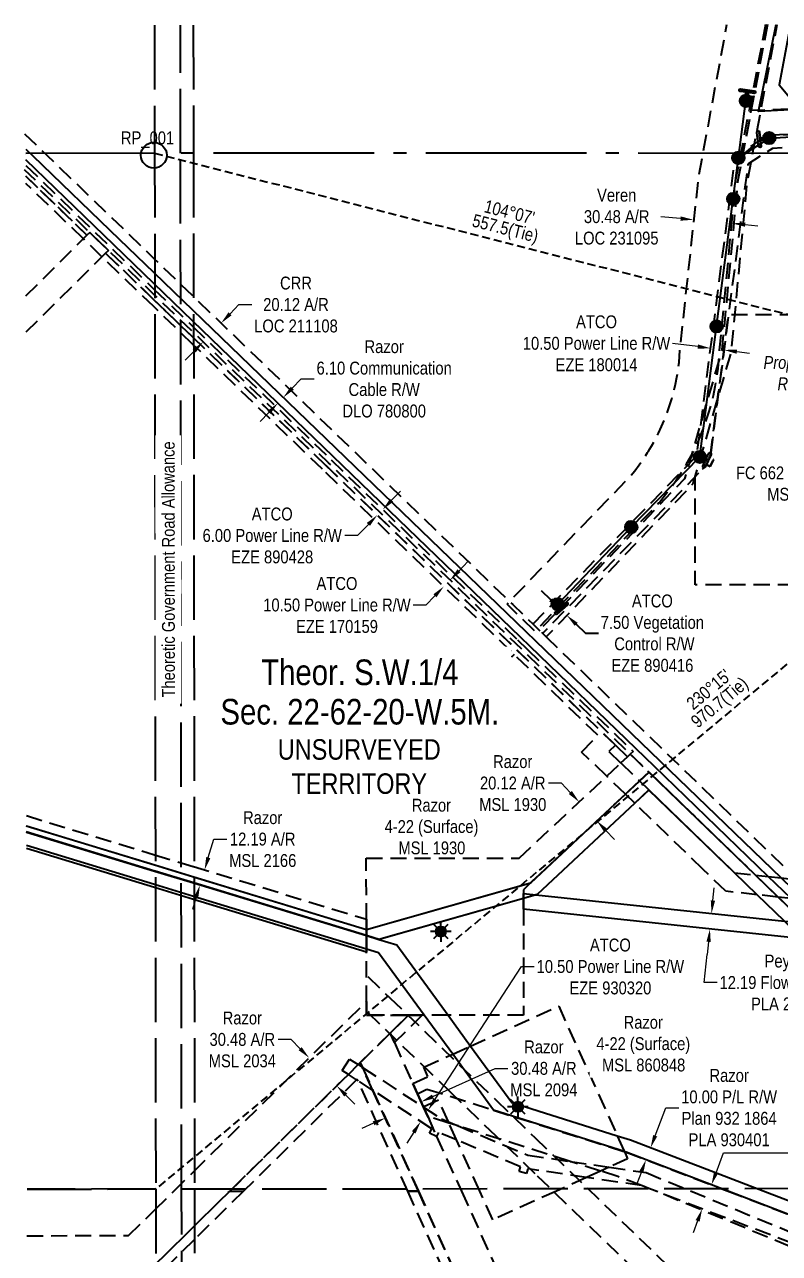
# Model space of a CAD drawing. Extents: x 503563 to 506044, y 6024213 to 6026785.
# Drawn here: x 504673 to 505259, y 6024692 to 6025647 of the extents above; entities that cross this region are included whole.
import ezdxf
from ezdxf.enums import TextEntityAlignment as Align

# ---------------------------------------------------------------- set-up
doc = ezdxf.new("R2010")
doc.units = 0
doc.header["$LTSCALE"] = 5
doc.header["$PDSIZE"] = 5
for name, pattern in [('foc-ACCESSROAD', [3.75, 2.5, -1.25]), ('foc-FLOWLINE', [3.75, 2.5, -1.25]), ('foc-QUARTERLINE', [33, 25, -3, 2, -3]), ('foc-TIELINE', [1.875, 1.25, -0.625]), ('foc-UNSURVEYED', [12.5, 10, -2.5]), ('POWERLINE5', [7.8, 2.4, -0.6, 0.6, -0.6, 0.6, -0.6, 2.4])]:
    doc.linetypes.add(name, pattern=pattern)
doc.layers.get('Defpoints').update_dxf_attribs({"color": 9})
for name, color, linetype in [('35', 3, 'Continuous'), ('AS-POWER', 104, 'foc-POWER'), ('AS-POWER-EXISTING', 72, 'POWERLINE5'), ('AS-POWER-EXISTING-ANC', 72, 'Continuous'), ('C-AR', 13, 'foc-ACCESSROAD'), ('C-RW', 13, 'Continuous'), ('C-SYMBOL', 7, 'Continuous'), ('C-WS', 13, 'foc-ACCESSROAD'), ('F-AR', 190, 'foc-ACCESSROAD'), ('F-EZE', 190, 'foc-FLOWLINE'), ('F-RW', 190, 'Continuous'), ('F-WS', 190, 'foc-ACCESSROAD'), ('F-WS-S', 190, 'Continuous'), ('L-BD', 7, 'Continuous'), ('L-ROAD-T', 7, 'Continuous'), ('L-SECQ', 8, 'foc-QUARTERLINE'), ('L-TIE', 7, 'foc-TIELINE'), ('L-UNS-T', 3, 'Continuous'), ('L-USEC', 7, 'foc-UNSURVEYED')]:
    doc.layers.add(name, color=color, linetype=linetype)
for name, color, linetype, lineweight in [('C-AR-T', 13, 'Continuous', 9), ('C-WS-T', 13, 'Continuous', 9), ('F-AR-T', 190, 'Continuous', 9), ('F-EZE-T', 190, 'Continuous', 9), ('F-RW-T', 190, 'Continuous', 9), ('F-WS-T', 190, 'Continuous', 9), ('T-TEXT', 48, 'Continuous', 18)]:
    doc.layers.add(name, color=color, linetype=linetype, lineweight=lineweight)
doc.styles.add('175L', font='ARIALN.TTF', dxfattribs={"height": 20})
doc.styles.add('80', font='ARIALN.TTF', dxfattribs={"height": 10})
doc.styles.add('80CG', font='ARIALN.TTF', dxfattribs={"height": 10})
doc.styles.add('80L', font='ARIALN.TTF', dxfattribs={"height": 10})
doc.styles.add('foc-LtypeFont', font='ARIALN.TTF', dxfattribs={"height": 7.35})
doc.linetypes.add('foc-POWER', pattern='A,6,-1,["P",foc-LtypeFont,S=0.2,R=0,X=-0.625,Y=-0.75],-1.24,4', length=12.24)
doc.dimstyles.new('Compass 5 000', dxfattribs={"dimscale": 5, "dimtxt": 9, "dimasz": 2, "dimexe": 0.2, "dimexo": 0.0625, "dimgap": 0.5, "dimtad": 0, "dimtih": 1, "dimtoh": 1, "dimzin": 0, "dimdsep": 46, "dimtxsty": '80CG', "dimcen": 0.1, "dimse1": 1, "dimse2": 1, "dimclrd": 256, "dimclrt": 256, "dimaunit": 1, "dimadec": 4, "dimazin": 0, "dimtfac": 0.06, "dimtofl": 0, "dimtmove": 0, "dimatfit": 1, "dimfxl": 0.2, "dimtolj": 1, "dimtzin": 0, "dimlwd": -1, "dimarcsym": 0})

# ---------------------------------------------------------------- blocks, each defined once
blk = doc.blocks.new('*D23')
at = {"layer": 'C-AR-T', "transparency": 16777216}
for p, q in [((505182.57, 6025495.92), (505167.24, 6025497.36)), ((505232.69, 6025491.22), (505242.64, 6025490.29))]:
    blk.add_line(p, q, dxfattribs=at)
for points in [[(505182.73, 6025497.58), (505182.42, 6025494.27), (505192.53, 6025494.99)], [(505232.84, 6025492.88), (505232.53, 6025489.56), (505222.73, 6025492.16)]]:
    blk.add_solid(points, dxfattribs=at)
at = {"layer": 'Defpoints', "color": 0, "transparency": 16777216}
for p in [(505222.73, 6025492.16), (505189.36, 6025461.2), (505219.56, 6025458.37)]:
    blk.add_point(p, dxfattribs=at)
at = {"layer": 'C-AR-T', "transparency": 16777216, "insert": (505132.9, 6025497.36), "char_height": 10, "attachment_point": 5, "style": '80CG'}
blk.add_mtext('\\A1;Veren\\P30.48 A/R\\PLOC 231095', dxfattribs=at)
blk = doc.blocks.new('*D25')
at = {"layer": 'Defpoints', "color": 0, "transparency": 16777216}
for p in [(504811.55, 6025400.2), (504859.82, 6025381.63), (504845.86, 6025367.14)]:
    blk.add_point(p, dxfattribs=at)
at = {"layer": 'F-AR-T', "transparency": 16777216}
for p, q in [((504832.45, 6025421.89), (504839.39, 6025429.09)), ((504839.39, 6025429.09), (504849.39, 6025429.09)), ((504804.61, 6025393), (504797.67, 6025385.8))]:
    blk.add_line(p, q, dxfattribs=at)
for points in [[(504831.25, 6025423.05), (504833.65, 6025420.73), (504825.51, 6025414.69)], [(504803.41, 6025394.16), (504805.81, 6025391.84), (504811.55, 6025400.2)]]:
    blk.add_solid(points, dxfattribs=at)
at = {"layer": 'F-AR-T', "transparency": 16777216, "insert": (504883.7, 6025429.09), "char_height": 10, "attachment_point": 5, "style": '80CG'}
blk.add_mtext('\\A1;CRR\\P20.12 A/R\\PLOC 211108', dxfattribs=at)
blk = doc.blocks.new('*D26')
at = {"layer": 'Defpoints', "color": 0, "transparency": 16777216}
for p in [(505086.19, 6025026.29), (505117.47, 6025027.99), (505099.96, 6025011.59)]:
    blk.add_point(p, dxfattribs=at)
at = {"layer": 'F-AR-T', "transparency": 16777216}
for p, q in [((505090.02, 6025057.31), (505080.02, 6025057.31)), ((505096.87, 6025049.99), (505090.02, 6025057.31)), ((505124.3, 6025020.69), (505131.14, 6025013.39))]:
    blk.add_line(p, q, dxfattribs=at)
for points in [[(505098.09, 6025051.13), (505095.66, 6025048.85), (505103.71, 6025042.69)], [(505125.52, 6025021.83), (505123.09, 6025019.55), (505117.47, 6025027.99)]]:
    blk.add_solid(points, dxfattribs=at)
at = {"layer": 'F-AR-T', "transparency": 16777216, "insert": (505052.12, 6025057.31), "char_height": 10, "attachment_point": 5, "style": '80CG'}
blk.add_mtext('\\A1;Razor\\P20.12 A/R\\PMSL 1930', dxfattribs=at)
blk = doc.blocks.new('*D27')
at = {"layer": 'Defpoints', "color": 0, "transparency": 16777216}
for p in [(504809.09, 6024978.22), (504857.87, 6024976.11), (504854.31, 6024964.44)]:
    blk.add_point(p, dxfattribs=at)
at = {"layer": 'F-AR-T', "transparency": 16777216}
for p, q in [((504815.56, 6024999.45), (504819.92, 6025013.77)), ((504819.92, 6025013.77), (504829.92, 6025013.77)), ((504806.17, 6024968.65), (504803.26, 6024959.09))]:
    blk.add_line(p, q, dxfattribs=at)
for points in [[(504813.97, 6024999.94), (504817.16, 6024998.97), (504812.65, 6024989.89)], [(504804.58, 6024969.14), (504807.77, 6024968.17), (504809.09, 6024978.22)]]:
    blk.add_solid(points, dxfattribs=at)
at = {"layer": 'F-AR-T', "transparency": 16777216, "insert": (504857.84, 6025013.77), "char_height": 10, "attachment_point": 5, "style": '80CG'}
blk.add_mtext('\\A1;Razor\\P12.19 A/R\\PMSL 2166', dxfattribs=at)
blk = doc.blocks.new('*D28')
at = {"layer": 'Defpoints', "color": 0, "transparency": 16777216}
for p in [(504919.05, 6025300.76), (504914.88, 6025296.44), (504946.9, 6025265.52)]:
    blk.add_point(p, dxfattribs=at)
at = {"layer": 'F-EZE-T', "transparency": 16777216}
for p, q in [((504958.01, 6025277.03), (504964.96, 6025284.22)), ((504939.95, 6025258.33), (504931.59, 6025249.67)), ((504931.59, 6025249.67), (504921.59, 6025249.67))]:
    blk.add_line(p, q, dxfattribs=at)
for points in [[(504956.81, 6025278.19), (504959.21, 6025275.87), (504951.07, 6025269.84)], [(504938.75, 6025259.48), (504941.15, 6025257.17), (504946.9, 6025265.52)]]:
    blk.add_solid(points, dxfattribs=at)
at = {"layer": 'F-EZE-T', "transparency": 16777216, "insert": (504865.23, 6025249.67), "char_height": 10, "attachment_point": 5, "style": '80CG'}
blk.add_mtext('\\A1;ATCO\\P6.00 Power Line R/W\\PEZE 890428', dxfattribs=at)
blk = doc.blocks.new('*D29')
at = {"layer": 'Defpoints', "color": 0, "transparency": 16777216}
for p in [(504975.95, 6024810.06), (504986.38, 6024803.28), (504970.19, 6024801.19)]:
    blk.add_point(p, dxfattribs=at)
at = {"layer": 'F-EZE-T', "transparency": 16777216}
for p, q in [((504991.83, 6024811.66), (505058.85, 6024914.8)), ((505058.85, 6024914.8), (505068.85, 6024914.8)), ((504975.17, 6024786.03), (504969.72, 6024777.64))]:
    blk.add_line(p, q, dxfattribs=at)
for points in [[(504990.43, 6024812.57), (504993.23, 6024810.76), (504986.38, 6024803.28)], [(504973.77, 6024786.93), (504976.56, 6024785.12), (504980.62, 6024794.41)]]:
    blk.add_solid(points, dxfattribs=at)
at = {"layer": 'F-EZE-T', "transparency": 16777216, "insert": (505127.99, 6024914.8), "char_height": 10, "attachment_point": 5, "style": '80CG'}
blk.add_mtext('\\A1;ATCO\\P10.50 Power Line R/W\\PEZE 930320', dxfattribs=at)
blk = doc.blocks.new('*D30')
at = {"layer": 'Defpoints', "color": 0, "transparency": 16777216}
for p in [(505003.43, 6025215.08), (505090.65, 6025130.85), (505085.79, 6025125.81)]:
    blk.add_point(p, dxfattribs=at)
at = {"layer": 'F-EZE-T', "transparency": 16777216}
for p, q in [((505010.38, 6025222.28), (505017.33, 6025229.47)), ((504984.68, 6025195.66), (504974.68, 6025195.66)), ((504991.63, 6025202.86), (504984.68, 6025195.66))]:
    blk.add_line(p, q, dxfattribs=at)
for points in [[(505009.18, 6025223.43), (505011.58, 6025221.12), (505003.43, 6025215.08)], [(504990.43, 6025204.01), (504992.83, 6025201.7), (504998.57, 6025210.05)]]:
    blk.add_solid(points, dxfattribs=at)
at = {"layer": 'F-EZE-T', "transparency": 16777216, "insert": (504915.54, 6025195.66), "char_height": 10, "attachment_point": 5, "style": '80CG'}
blk.add_mtext('\\A1;ATCO\\P10.50 Power Line R/W\\PEZE 170159', dxfattribs=at)
blk = doc.blocks.new('*D31')
at = {"layer": 'Defpoints', "color": 0, "transparency": 16777216}
for p in [(505216.26, 6025393.82), (505200.86, 6025356.05), (505211.23, 6025354.71)]:
    blk.add_point(p, dxfattribs=at)
at = {"layer": 'F-EZE-T', "transparency": 16777216}
for p, q in [((505195.98, 6025396.44), (505176.36, 6025398.96)), ((505226.18, 6025392.55), (505236.1, 6025391.27))]:
    blk.add_line(p, q, dxfattribs=at)
for points in [[(505196.19, 6025398.09), (505195.77, 6025394.78), (505205.9, 6025395.16)], [(505226.39, 6025394.2), (505225.97, 6025390.89), (505216.26, 6025393.82)]]:
    blk.add_solid(points, dxfattribs=at)
at = {"layer": 'F-EZE-T', "transparency": 16777216, "insert": (505117.22, 6025398.96), "char_height": 10, "attachment_point": 5, "style": '80CG'}
blk.add_mtext('\\A1;ATCO\\P10.50 Power Line R/W\\PEZE 180014', dxfattribs=at)
blk = doc.blocks.new('*D32')
at = {"layer": 'Defpoints', "color": 0, "transparency": 16777216}
for p in [(505192.57, 6024957.57), (505206.61, 6024956.09), (505191.3, 6024945.45)]:
    blk.add_point(p, dxfattribs=at)
at = {"layer": 'F-RW-T', "transparency": 16777216}
for p, q in [((505207.66, 6024966.03), (505208.71, 6024975.98)), ((505204.28, 6024934.02), (505203.24, 6024924.08)), ((505200.95, 6024902.41), (505203.24, 6024924.08)), ((505210.95, 6024902.41), (505200.95, 6024902.41))]:
    blk.add_line(p, q, dxfattribs=at)
for points in [[(505206, 6024966.21), (505209.32, 6024965.86), (505206.61, 6024956.09)], [(505202.63, 6024934.2), (505205.94, 6024933.85), (505205.33, 6024943.97)]]:
    blk.add_solid(points, dxfattribs=at)
at = {"layer": 'F-RW-T', "transparency": 16777216, "insert": (505262.44, 6024902.41), "char_height": 10, "attachment_point": 5, "style": '80CG'}
blk.add_mtext('\\A1;Peyto\\P12.19 Flowline R/W\\PPLA 2411', dxfattribs=at)
blk = doc.blocks.new('*D34')
at = {"layer": 'Defpoints', "color": 0, "transparency": 16777216}
for p in [(505155.68, 6024764.72), (505194.33, 6024760.63), (505190.75, 6024751.29)]:
    blk.add_point(p, dxfattribs=at)
at = {"layer": 'F-RW-T', "transparency": 16777216}
for p, q in [((505162.83, 6024783.4), (505171.16, 6024805.16)), ((505171.16, 6024805.16), (505181.16, 6024805.16)), ((505152.1, 6024755.39), (505148.52, 6024746.05))]:
    blk.add_line(p, q, dxfattribs=at)
for points in [[(505161.27, 6024783.99), (505164.38, 6024782.8), (505159.25, 6024774.06)], [(505150.54, 6024755.98), (505153.66, 6024754.79), (505155.68, 6024764.72)]]:
    blk.add_solid(points, dxfattribs=at)
at = {"layer": 'F-RW-T', "transparency": 16777216, "insert": (505220.25, 6024805.16), "char_height": 10, "attachment_point": 5, "style": '80CG'}
blk.add_mtext('\\A1;Razor\\P10.00 P/L R/W\\PPlan 932 1864\\PPLA 930401', dxfattribs=at)
blk = doc.blocks.new('*D36')
at = {"layer": 'Defpoints', "color": 0, "transparency": 16777216}
for p in [(504869.64, 6025352.54), (504889.69, 6025341.67), (504885.45, 6025337.28)]:
    blk.add_point(p, dxfattribs=at)
at = {"layer": 'F-RW-T', "transparency": 16777216}
for p, q in [((504880.82, 6025364.12), (504887.79, 6025371.35)), ((504887.79, 6025371.35), (504897.79, 6025371.35)), ((504862.7, 6025345.34), (504855.75, 6025338.14))]:
    blk.add_line(p, q, dxfattribs=at)
for points in [[(504879.62, 6025365.28), (504882.02, 6025362.97), (504873.88, 6025356.93)], [(504861.5, 6025346.5), (504863.89, 6025344.18), (504869.64, 6025352.54)]]:
    blk.add_solid(points, dxfattribs=at)
at = {"layer": 'F-RW-T', "transparency": 16777216, "insert": (504952.21, 6025371.35), "char_height": 10, "attachment_point": 5, "style": '80CG'}
blk.add_mtext('\\A1;Razor\\P6.10 Communication \\PCable R/W\\PDLO 780800', dxfattribs=at)
blk = doc.blocks.new('*D37')
at = {"layer": 'Defpoints', "color": 0, "transparency": 16777216}
for p in [(504915.34, 6024822.13), (504867.49, 6024817.84), (504888.89, 6024796.1)]:
    blk.add_point(p, dxfattribs=at)
at = {"layer": 'F-WS-T', "transparency": 16777216}
for p, q in [((504879.9, 6024858.14), (504869.9, 6024858.14)), ((504886.93, 6024851), (504879.9, 6024858.14)), ((504922.36, 6024815.01), (504929.37, 6024807.88))]:
    blk.add_line(p, q, dxfattribs=at)
for points in [[(504888.12, 6024852.17), (504885.74, 6024849.83), (504893.95, 6024843.87)], [(504923.55, 6024816.17), (504921.17, 6024813.84), (504915.34, 6024822.13)]]:
    blk.add_solid(points, dxfattribs=at)
at = {"layer": 'F-WS-T', "transparency": 16777216, "insert": (504842, 6024858.14), "char_height": 10, "attachment_point": 5, "style": '80CG'}
blk.add_mtext('\\A1;Razor\\P30.48 A/R\\PMSL 2034', dxfattribs=at)
blk = doc.blocks.new('*D38')
at = {"layer": 'Defpoints', "color": 0, "transparency": 16777216}
for p in [(504953.13, 6024797.14), (505040.8, 6024677.21), (505013, 6024664.65)]:
    blk.add_point(p, dxfattribs=at)
at = {"layer": 'F-WS-T', "transparency": 16777216}
for p, q in [((504990.04, 6024813.82), (505038.39, 6024835.66)), ((505038.39, 6024835.66), (505048.39, 6024835.66)), ((504944.02, 6024793.02), (504934.91, 6024788.9))]:
    blk.add_line(p, q, dxfattribs=at)
for points in [[(504989.36, 6024815.34), (504990.73, 6024812.3), (504980.93, 6024809.7)], [(504943.33, 6024794.54), (504944.71, 6024791.5), (504953.13, 6024797.14)]]:
    blk.add_solid(points, dxfattribs=at)
at = {"layer": 'F-WS-T', "transparency": 16777216, "insert": (505076.29, 6024835.66), "char_height": 10, "attachment_point": 5, "style": '80CG'}
blk.add_mtext('\\A1;Razor\\P30.48 A/R\\PMSL 2094', dxfattribs=at)
blk = doc.blocks.new('*D39')
at = {"layer": 'Defpoints', "color": 0, "transparency": 16777216}
for p in [(505127.77, 6025233.4), (505133.15, 6025228.23), (505094.21, 6025187.61)]:
    blk.add_point(p, dxfattribs=at)
at = {"layer": 'F-WS-S', "transparency": 16777216}
for p, q in [((505081.6, 6025199.7), (505074.38, 6025206.62)), ((505101.43, 6025180.69), (505108.65, 6025173.77)), ((505108.65, 6025173.77), (505118.65, 6025173.77))]:
    blk.add_line(p, q, dxfattribs=at)
for points in [[(505082.76, 6025200.9), (505080.45, 6025198.49), (505088.82, 6025192.77)], [(505102.58, 6025181.89), (505100.27, 6025179.49), (505094.21, 6025187.61)]]:
    blk.add_solid(points, dxfattribs=at)
at = {"layer": 'F-WS-S', "transparency": 16777216, "insert": (505160.61, 6025173.77), "char_height": 10, "attachment_point": 5, "style": '80CG'}
blk.add_mtext('\\A1;ATCO\\P7.50 Vegetation\\P Control R/W\\PEZE 890416', dxfattribs=at)
blk = doc.blocks.new('GAS')
h = blk.add_hatch(color=255)
h.dxf.hatch_style = 1
edge = h.paths.add_edge_path()
edge.add_arc((0, 0), 0.9, 0, 360)
for p, q in [((-0.81, 0), (-1.62, 0)), ((-0.57, 0.57), (-1.14, 1.14)), ((0, 0.81), (0, 1.62)), ((0.57, 0.57), (1.14, 1.14)), ((1.62, 0), (0.81, 0)), ((-0.57, -0.57), (-1.14, -1.14)), ((0, -0.81), (0, -1.62)), ((1.14, -1.14), (0.57, -0.57))]:
    blk.add_line(p, q)
blk.add_circle((0, 0), 0.8)
blk = doc.blocks.new('POWERPOLE')
h = blk.add_hatch(color=255)
edge = h.paths.add_edge_path()
edge.add_arc((0, 0), 0.96, 0, 360)
at = {"linetype": 'Continuous'}
for p, q in [((0.68, -0.68), (-0.68, 0.68)), ((-0.68, -0.68), (0.68, 0.68))]:
    blk.add_line(p, q, dxfattribs=at)
blk.add_circle((0, 0), 0.96, dxfattribs=at)
blk = doc.blocks.new('*U46')
h = blk.add_hatch(color=255)
h.dxf.hatch_style = 1
edge = h.paths.add_edge_path()
edge.add_arc((-1.12, 0.52), 0.2, 64.9814, 244.9814, ccw=False)
edge.add_line((-1.03, 0.7), (-0.1, 0.27))
edge.add_line((-0.1, 0.27), (-0.27, -0.1))
edge.add_line((-0.27, -0.1), (-1.2, 0.34))
h = blk.add_hatch(color=255)
h.dxf.hatch_style = 1
edge = h.paths.add_edge_path()
edge.add_arc((-0.47, -1), 0.2, 154.9814, 334.9814, ccw=False)
edge.add_line((-0.65, -0.91), (-0.1, 0.27))
edge.add_line((-0.1, 0.27), (0.28, 1.08))
edge.add_arc((0.47, 1), 0.2, -25.0186, 154.9814, ccw=False)
edge.add_line((0.65, 0.91), (-0.28, -1.08))
at = {"color": 255, "flags": 128}
blk.add_lwpolyline([(-1.2, 0.34, -1), (-1.03, 0.7), (-0.1, 0.27), (-0.27, -0.1)], format="xyb", close=True, dxfattribs=at)
at = {"color": 72, "const_width": 0.1, "flags": 128}
for points in [[(-1.12, 0.52), (0, 0)], [(-0.47, -1), (0.47, 1)]]:
    blk.add_lwpolyline(points, dxfattribs=at)
at = {"color": 255}
blk.add_lwpolyline([(-0.28, -1.08, -1), (-0.65, -0.91), (-0.1, 0.27), (0.28, 1.08, -1), (0.65, 0.91)], format="xyb", close=True, dxfattribs=at)
blk = doc.blocks.new('*U47')
h = blk.add_hatch(color=255)
h.dxf.hatch_style = 1
edge = h.paths.add_edge_path()
edge.add_arc((-0.13, 1.09), 0.2, 6.7285, 186.7285, ccw=False)
edge.add_line((0.07, 1.12), (0.22, -0.18))
edge.add_line((0.22, -0.18), (0.33, -1.07))
edge.add_arc((0.13, -1.09), 0.2, -173.2715, 6.7285, ccw=False)
edge.add_line((-0.07, -1.12), (-0.33, 1.07))
h = blk.add_hatch(color=255)
h.dxf.hatch_style = 1
edge = h.paths.add_edge_path()
edge.add_arc((1.57, 0.19), 0.2, -83.2715, 96.7285, ccw=False)
edge.add_line((1.59, -0.01), (0.22, -0.18))
edge.add_line((0.22, -0.18), (0.18, 0.22))
edge.add_line((0.18, 0.22), (1.55, 0.38))
at = {"color": 255}
blk.add_lwpolyline([(-0.33, 1.07, -1), (0.07, 1.12), (0.22, -0.18), (0.33, -1.07, -1), (-0.07, -1.12)], format="xyb", close=True, dxfattribs=at)
at = {"color": 72, "const_width": 0.1, "flags": 128}
for points in [[(-0.13, 1.09), (0.13, -1.09)], [(1.57, 0.19), (0, 0)]]:
    blk.add_lwpolyline(points, dxfattribs=at)
at = {"color": 255, "flags": 128}
blk.add_lwpolyline([(1.55, 0.38, -1), (1.59, -0.01), (0.22, -0.18), (0.18, 0.22)], format="xyb", close=True, dxfattribs=at)
blk = doc.blocks.new('*U51')
h = blk.add_hatch(color=255)
h.dxf.hatch_style = 1
edge = h.paths.add_edge_path()
edge.add_arc((-0.82, -0.73), 0.2, 131.8497, 311.8497, ccw=False)
edge.add_line((-0.95, -0.58), (0.02, 0.28))
edge.add_line((0.02, 0.28), (0.69, 0.88))
edge.add_arc((0.82, 0.73), 0.2, -48.1503, 131.8497, ccw=False)
edge.add_line((0.95, 0.58), (-0.69, -0.88))
h = blk.add_hatch(color=255)
h.dxf.hatch_style = 1
edge = h.paths.add_edge_path()
edge.add_arc((-0.58, 0.65), 0.2, 41.8497, 221.8497, ccw=False)
edge.add_line((-0.43, 0.78), (0.02, 0.28))
edge.add_line((0.02, 0.28), (-0.28, 0.02))
edge.add_line((-0.28, 0.02), (-0.73, 0.51))
at = {"color": 255}
blk.add_lwpolyline([(-0.69, -0.88, -1), (-0.95, -0.58), (0.02, 0.28), (0.69, 0.88, -1), (0.95, 0.58)], format="xyb", close=True, dxfattribs=at)
at = {"color": 72, "const_width": 0.1, "flags": 128}
for points in [[(-0.82, -0.73), (0.82, 0.73)], [(-0.58, 0.65), (0, 0)]]:
    blk.add_lwpolyline(points, dxfattribs=at)
at = {"color": 255, "flags": 128}
blk.add_lwpolyline([(-0.73, 0.51, -1), (-0.43, 0.78), (0.02, 0.28), (-0.28, 0.02)], format="xyb", close=True, dxfattribs=at)
blk = doc.blocks.new('*U52')
h = blk.add_hatch(color=255)
h.dxf.hatch_style = 1
edge = h.paths.add_edge_path()
edge.add_arc((1.09, -0.15), 0.2, -98.0801, 81.9199, ccw=False)
edge.add_line((1.06, -0.35), (-0.23, -0.17))
edge.add_line((-0.23, -0.17), (-1.12, -0.04))
edge.add_arc((-1.09, 0.15), 0.2, 81.9199, 261.9199, ccw=False)
edge.add_line((-1.06, 0.35), (1.12, 0.04))
h = blk.add_hatch(color=255)
h.dxf.hatch_style = 1
edge = h.paths.add_edge_path()
edge.add_arc((-0.21, -1.51), 0.2, 171.9199, 351.9199, ccw=False)
edge.add_line((-0.41, -1.48), (-0.23, -0.17))
edge.add_line((-0.23, -0.17), (0.17, -0.23))
edge.add_line((0.17, -0.23), (-0.02, -1.54))
at = {"color": 255}
blk.add_lwpolyline([(1.12, 0.04, -1), (1.06, -0.35), (-0.23, -0.17), (-1.12, -0.04, -1), (-1.06, 0.35)], format="xyb", close=True, dxfattribs=at)
at = {"color": 72, "const_width": 0.1, "flags": 128}
for points in [[(1.09, -0.15), (-1.09, 0.15)], [(-0.21, -1.51), (0, 0)]]:
    blk.add_lwpolyline(points, dxfattribs=at)
at = {"color": 255, "flags": 128}
blk.add_lwpolyline([(-0.02, -1.54, -1), (-0.41, -1.48), (-0.23, -0.17), (0.17, -0.23)], format="xyb", close=True, dxfattribs=at)

msp = doc.modelspace()

# ---------------------------------------------------------------- linework, layer by layer
at = {"layer": '35'}
msp.add_circle((504773.23, 6025545.14), 10, dxfattribs=at)
at = {"layer": 'AS-POWER', "flags": 128}
for points in [[(505227.412, 6025543.099), (505233.357, 6025587.385)], [(505087.062, 6025196.249), (505144.203, 6025256.283), (505197.458, 6025310.751), (505210.496, 6025412.149), (505223.42, 6025511.169), (505227.412, 6025543.099), (505251.399, 6025558.459), (505345.825, 6025563.975), (505369.139, 6025544.138)]]:
    msp.add_lwpolyline(points, dxfattribs=at)
at = {"layer": 'C-AR', "flags": 128}
msp.add_lwpolyline([(505248.57, 6025646.607), (505235.724, 6025579.892), (505229.838, 6025549.157), (505228.935, 6025544.631), (505225.33, 6025525.915), (505212.559, 6025393.607), (505212.119, 6025386.468), (505211.419, 6025379.35), (505210.458, 6025372.261), (505209.239, 6025365.213), (505207.761, 6025358.215), (505206.029, 6025351.275), (505204.044, 6025344.403), (505201.809, 6025337.609), (505199.326, 6025330.901), (505196.599, 6025324.288), (505193.632, 6025317.78), (505190.428, 6025311.385), (505186.992, 6025305.111), (505186.412, 6025304.138), (505183.329, 6025298.968), (505182.096, 6025297.061), (505179.444, 6025292.962), (505178.535, 6025291.665), (505175.341, 6025287.104), (505166.375, 6025275.703), (505165.715, 6025274.944), (505069.48, 6025175.192), (505069.073, 6025175.587), (505047.673, 6025196.44), (505143.266, 6025295.531), (505146.911, 6025299.992), (505150.397, 6025304.578), (505153.721, 6025309.282), (505156.878, 6025314.1), (505157.314, 6025314.818), (505158.652, 6025317.025), (505159.866, 6025319.025), (505162.679, 6025324.052), (505165.315, 6025329.174), (505167.771, 6025334.384), (505170.042, 6025339.678), (505172.128, 6025345.047), (505174.024, 6025350.487), (505175.73, 6025355.988), (505177.242, 6025361.547), (505178.559, 6025367.154), (505179.679, 6025372.805), (505180.602, 6025378.491), (505181.324, 6025384.206), (505182.169, 6025395.694), (505196.81, 6025529.087), (505218.485, 6025646.574)], dxfattribs=at)
msp.add_lwpolyline([(505230.695, 6025545.071), (505248.379, 6025560.316), (505357.813, 6025564.546), (505368.75, 6025550.277), (505412.578, 6025211.977), (505432.347, 6025213.897), (505388.694, 6025552.001), (505387.922, 6025557.84), (505368.374, 6025584.933), (505237.249, 6025579.804)], close=True, dxfattribs=at)
at = {"layer": 'C-RW', "flags": 128}
msp.add_lwpolyline([(505267.913, 6025646.627), (505259.034, 6025599.741), (505267.178, 6025590.262), (505373.383, 6025594.397), (505413.591, 6025538.655), (505426.716, 6025446.782), (505510.916, 6025455.616), (505520.94, 6025375.838), (505511.013, 6025374.591), (505502.211, 6025444.642), (505418.175, 6025435.826), (505404.035, 6025534.801), (505368.409, 6025584.19), (505262.739, 6025580.077), (505243.201, 6025579.086), (505256.863, 6025646.615)], dxfattribs=at)
at = {"layer": 'C-WS', "flags": 128}
msp.add_lwpolyline([(505364.334, 6025421.365), (505378.489, 6025421.362), (505389.991, 6025337.606), (505396.1, 6025338.445), (505412.511, 6025211.336), (505412.511, 6025211.336), (505193.929, 6025211.388), (505193.927, 6025295.411), (505202.852, 6025304.572), (505205.545, 6025303.266), (505208.165, 6025308.665), (505205.463, 6025309.975), (505219.815, 6025421.4), (505329.949, 6025421.373)], dxfattribs=at)
at = {"layer": 'F-AR', "flags": 128}
for points in [[(504672.807, 6025561.856), (504690.687, 6025544.623), (504773.337, 6025464.973), (504803.544, 6025435.861), (504932.498, 6025311.582), (505052.082, 6025196.12), (505067.906, 6025180.821), (505073.571, 6025175.339), (505073.979, 6025174.945), (505075.451, 6025173.523), (505078.972, 6025170.123), (505273.501, 6024982.252), (505291.13, 6024965.227), (505302.878, 6024953.881), (505370.531, 6024946.458), (505380.471, 6024945.368), (505596.266, 6024921.696), (505696.376, 6024910.714)], [(505696.427, 6024890.452), (505596.292, 6024901.438), (505395.714, 6024923.441), (505378.26, 6024925.355), (505368.32, 6024926.446), (505293.841, 6024934.617), (505279.58, 6024948.39), (505258.43, 6024968.814), (505240.801, 6024985.838), (505157.933, 6025065.868), (505143.432, 6025079.873), (504909.031, 6025306.262), (504803.574, 6025407.887), (504773.368, 6025436.997), (504737.939, 6025471.138), (504723.437, 6025485.114), (504672.868, 6025533.843)]]:
    msp.add_lwpolyline(points, dxfattribs=at)
at = {"layer": 'F-AR'}
for points in [[(504673.85, 6025435.926), (504721.306, 6025482.999), (504723.437, 6025485.114), (504737.939, 6025471.138), (504735.808, 6025469.024), (504673.881, 6025407.596)], [(504674.295, 6025032.049), (504773.848, 6025001.712), (504804.034, 6024992.513), (504938.385, 6024951.571), (504938.395, 6024943.595), (504938.4, 6024938.813), (504804.048, 6024979.755), (504773.863, 6024988.953), (504674.309, 6025019.291)], [(504939.604, 6024906.982), (504956.579, 6024890.622), (505039.228, 6024810.972), (505069.435, 6024781.861), (505198.39, 6024657.581), (505212.906, 6024643.566)], [(505183.89, 6024643.6), (505174.923, 6024652.261), (505069.466, 6024753.887), (505039.259, 6024782.997), (505003.83, 6024817.138), (504989.328, 6024831.113), (504939.635, 6024878.999)]]:
    msp.add_lwpolyline(points, dxfattribs=at)
msp.add_lwpolyline([(505037.258, 6024803.255), (505138.84, 6024771.076), (505140.276, 6024770.621), (505218.782, 6024740.558), (505303.034, 6024708.298), (505292.917, 6024698.332), (505287.365, 6024692.866), (505162.761, 6024740.501), (505157.846, 6024742.461), (505152.875, 6024744.412), (505152.297, 6024744.587), (505133.671, 6024751.719), (505120.419, 6024755.917), (505096.694, 6024763.432), (505009.702, 6024790.989), (505002.525, 6024793.263), (504987.179, 6024798.124), (504986.349, 6024797.71), (504982.766, 6024805.627), (504978.101, 6024815.963), (504985.497, 6024819.652), (505037.258, 6024803.255)], close=True, dxfattribs=at)
at = {"layer": 'F-AR-T'}
for p, q in [((505210.074, 6024754.549), (505215.975, 6024769.961)), ((505215.975, 6024769.961), (505272.31, 6024769.963)), ((505195.789, 6024717.241), (505192.23, 6024707.947))]:
    msp.add_line(p, q, dxfattribs=at)
for points in [[(505208.525, 6024755.142), (505211.623, 6024753.956), (505206.515, 6024745.255)], [(505194.24, 6024717.834), (505197.338, 6024716.647), (505199.347, 6024726.534)]]:
    msp.add_solid(points, dxfattribs=at)
at = {"layer": 'F-EZE', "flags": 128}
msp.add_lwpolyline([(505249.969, 6025646.608), (505227.03, 6025525.771), (505214.663, 6025393.939), (505185.699, 6025293.829), (505072.811, 6025176.074), (505078.199, 6025170.909), (505192.358, 6025289.99), (505221.833, 6025391.864, 0.047059), (505222.094, 6025393.242), (505234.429, 6025524.724), (505257.568, 6025646.616)], format="xyb", dxfattribs=at)
msp.add_lwpolyline([(505067.798, 6025180.925), (505195.141, 6025311.632), (505225.095, 6025544.184), (505250.526, 6025560.726), (505346.828, 6025566.353), (505371.989, 6025545.505), (505400.343, 6025339.028), (505389.991, 6025337.606), (505362.19, 6025540.053), (505343.329, 6025555.681), (505253.902, 6025550.456), (505234.842, 6025538.058), (505205.463, 6025309.975), (505208.165, 6025308.665), (505205.545, 6025303.266), (505202.852, 6025304.572), (505075.309, 6025173.661)], dxfattribs=at)
at = {"layer": 'F-EZE'}
for points in [[(504673.739, 6025537.174), (504773.363, 6025441.171), (504803.57, 6025412.061), (504911.116, 6025308.422), (505055.945, 6025168.546), (505063.498, 6025161.251), (505145.628, 6025081.934), (505143.433, 6025079.877), (505141.24, 6025077.824), (505131.84, 6025086.901), (504906.947, 6025304.101), (504803.579, 6025403.714), (504773.372, 6025432.824), (504735.808, 6025469.025), (504737.939, 6025471.138), (504723.437, 6025485.114), (504721.306, 6025482.999), (504673.748, 6025528.826)], [(504673.748, 6025528.827), (504721.306, 6025482.999), (504723.437, 6025485.114), (504737.938, 6025471.139), (504735.808, 6025469.025), (504773.372, 6025432.825), (504803.58, 6025403.713), (504906.947, 6025304.101), (505131.84, 6025086.901), (505126.915, 6025081.831), (505136.073, 6025072.987), (505150.573, 6025058.982), (505157.826, 6025051.981), (505224.449, 6024987.639), (505240.802, 6024985.84), (505250.71, 6024984.753), (505260.617, 6024983.666), (505273.5, 6024982.252), (505596.233, 6024946.848), (505695.766, 6024935.929)], [(505695.785, 6024920.837), (505596.253, 6024931.757), (505371.629, 6024956.398), (505291.13, 6024965.227), (505278.246, 6024966.641), (505268.338, 6024967.728), (505258.431, 6024968.815), (505242.082, 6024970.609), (505217.715, 6024973.283), (505200.089, 6024990.307), (505146.86, 6025041.715), (505139.61, 6025048.717), (505125.109, 6025062.722), (505105.674, 6025081.493), (505118.264, 6025094.453), (504904.172, 6025301.221), (504803.586, 6025398.151), (504773.378, 6025427.263), (504732.96, 6025466.206), (504718.465, 6025480.181), (504673.754, 6025523.266)], [(505284.777, 6024690.317), (505162.761, 6024740.501), (505157.846, 6024742.461), (505152.875, 6024744.412), (505152.297, 6024744.587), (505109.39, 6024750.933), (505063.908, 6024757.661), (505062.88, 6024753.979), (505057.097, 6024755.592), (505058.124, 6024759.275), (505008.467, 6024780.114), (504994.535, 6024785.961), (504992.882, 6024782.842), (504987.477, 6024785.466), (504989.23, 6024788.773), (504943.419, 6024818.637), (504931.744, 6024826.248), (504930.831, 6024826.845), (504924.394, 6024831.04), (504919.615, 6024834.157), (504925.353, 6024842.959), (504932.06, 6024838.586), (504935.385, 6024836.418), (504982.766, 6024805.627), (504996.697, 6024796.447), (505002.114, 6024794.174), (505009.702, 6024790.989), (505009.702, 6024790.989), (505063.756, 6024768.305), (505096.694, 6024763.432), (505127.097, 6024758.935), (505155.694, 6024754.705), (505190.195, 6024740.529), (505292.917, 6024698.332)], [(505014.186, 6024643.802), (504970.575, 6024740.31), (504978.808, 6024740.318), (505022.427, 6024643.792)]]:
    msp.add_lwpolyline(points, dxfattribs=at)
at = {"layer": 'F-EZE', "flags": 128}
msp.add_lwpolyline([(505053.178, 6025157.312), (505051.07, 6025155.152), (505046.767, 6025159.334), (505048.858, 6025161.485), (505053.178, 6025157.312)], close=True, dxfattribs=at)
at = {"layer": 'F-EZE'}
for points in [[(504981.814, 6024877.025), (504960.145, 6024855.699), (504956.851, 6024862.987), (504971.103, 6024877.014), (504981.814, 6024877.025)], [(504935.385, 6024836.418), (504943.419, 6024818.637), (504978.808, 6024740.319), (504970.575, 6024740.311), (504931.744, 6024826.248), (504931.276, 6024827.284), (504930.831, 6024826.845), (504842.788, 6024740.188), (504832.074, 6024740.178), (504924.394, 6024831.04), (504932.06, 6024838.586), (504933.684, 6024840.184), (504935.385, 6024836.418)], [(504774.212, 6024672.695), (504753.708, 6024652.515), (504753.697, 6024663.034), (504774.2, 6024683.215), (504804.343, 6024712.882), (504832.077, 6024740.178), (504842.788, 6024740.188), (504804.354, 6024702.362), (504774.212, 6024672.695)]]:
    msp.add_lwpolyline(points, close=True, dxfattribs=at)
at = {"layer": 'F-RW'}
for points in [[(504673.725, 6025549.961), (504679.277, 6025544.61), (504746.409, 6025479.921), (504773.349, 6025453.926), (504803.556, 6025424.78), (505062.322, 6025175.092), (505069.878, 6025167.802), (505151.908, 6025088.657), (505166.411, 6025074.65), (505260.617, 6024983.666), (505278.246, 6024966.641), (505299.317, 6024946.291), (505369.66, 6024938.572), (505379.6, 6024937.482), (505596.276, 6024913.714), (505695.808, 6024902.795)], [(505695.816, 6024896.656), (505596.284, 6024907.575), (505378.93, 6024931.418), (505368.99, 6024932.508), (505296.58, 6024940.454), (505268.338, 6024967.728), (505250.71, 6024984.753), (505162.173, 6025070.261), (505147.671, 6025084.268), (505065.62, 6025163.431), (505058.064, 6025170.722), (504803.565, 6025416.293), (504773.359, 6025445.44), (504742.174, 6025475.53), (504673.734, 6025541.481)], [(504674.304, 6025024.073), (504773.857, 6024993.736), (504804.043, 6024984.537), (504938.395, 6024943.595), (505065.95, 6024979.758), (505139.61, 6025048.717), (505150.573, 6025058.982), (505157.935, 6025065.873), (505240.802, 6024985.84), (505258.431, 6024968.815), (505279.58, 6024948.39), (505293.841, 6024934.617), (505368.321, 6024926.447), (505378.26, 6024925.356), (505395.714, 6024923.442), (505596.292, 6024901.438), (505695.824, 6024890.519)], [(505695.837, 6024880.534), (505596.305, 6024891.416), (505396.732, 6024913.235), (505395.671, 6024913.346), (505377.157, 6024915.376), (505367.218, 6024916.463), (505289.33, 6024924.978), (505277.57, 6024936.337), (505263.313, 6024950.106), (505242.082, 6024970.609), (505224.449, 6024987.639), (505157.826, 6025051.981), (505146.86, 6025041.715), (505071.059, 6024970.75), (505070.104, 6024970.48), (505060.379, 6024967.722), (504948.058, 6024935.871), (504938.4, 6024938.813), (504804.048, 6024979.755), (504773.863, 6024988.953), (504674.309, 6025019.291)], [(504674.309, 6025019.291), (504773.863, 6024988.953), (504804.048, 6024979.755), (504938.4, 6024938.813), (504948.058, 6024935.871), (504961.944, 6024931.639), (505001.871, 6024877.045), (505019.426, 6024853.043), (505051.459, 6024809.244), (505133.309, 6024783.316), (505143.564, 6024780.068), (505246.659, 6024740.587), (505310.862, 6024716.006)], [(504674.309, 6025019.291), (504773.863, 6024988.953), (504804.048, 6024979.755), (504938.4, 6024938.813), (504938.412, 6024928.355), (504938.413, 6024926.056), (504804.062, 6024966.998), (504773.877, 6024976.197), (504674.323, 6025006.534)], [(505303.034, 6024708.298), (505218.78, 6024740.559), (505140.276, 6024770.621), (505138.84, 6024771.076), (505037.258, 6024803.255), (505005.46, 6024846.733), (504983.304, 6024877.026), (504947.87, 6024925.473), (504938.412, 6024928.355), (504804.06, 6024969.296), (504773.874, 6024978.495), (504674.32, 6025008.833)]]:
    msp.add_lwpolyline(points, dxfattribs=at)
msp.add_lwpolyline([(505279.58, 6024948.39), (505293.841, 6024934.617), (505277.57, 6024936.337), (505060.389, 6024959.277), (505060.379, 6024967.722), (505060.374, 6024971.506), (505070.104, 6024970.48), (505263.313, 6024950.106), (505279.58, 6024948.39)], close=True, dxfattribs=at)
at = {"layer": 'F-WS'}
for points in [[(505139.61, 6025048.717), (505065.95, 6024979.758), (505060.372, 6024974.536), (505060.374, 6024971.506), (505060.379, 6024967.722), (505060.389, 6024959.277), (505060.479, 6024877.105), (505001.871, 6024877.045), (504983.304, 6024877.026), (504981.813, 6024877.024), (504971.103, 6024877.014), (504938.468, 6024876.981), (504938.457, 6024887.681), (504938.413, 6024926.056), (504938.412, 6024928.355), (504938.4, 6024938.813), (504938.395, 6024943.595), (504938.385, 6024951.571), (504938.333, 6024998.992), (505057.162, 6024999.113), (505125.109, 6025062.722), (505136.073, 6025072.987), (505141.24, 6025077.824), (505143.434, 6025079.879), (505157.935, 6025065.873), (505150.573, 6025058.982), (505139.61, 6025048.717)], [(505087.833, 6024883.955), (505133.309, 6024783.316), (505138.84, 6024771.076), (505141.405, 6024765.4), (505127.097, 6024758.935), (505120.419, 6024755.917), (505109.39, 6024750.933), (505086.144, 6024740.424), (505036.53, 6024718.009), (505026.427, 6024740.365), (505008.467, 6024780.114), (505002.525, 6024793.263), (505002.114, 6024794.174), (504994.496, 6024811.029), (504982.766, 6024805.627), (504978.101, 6024815.963), (504974.49, 6024823.953), (504986.254, 6024829.269), (504982.958, 6024836.564), (505005.46, 6024846.733), (505019.426, 6024853.043), (505087.833, 6024883.955)]]:
    msp.add_lwpolyline(points, close=True, dxfattribs=at)
for points in [[(504674.654, 6024705.709), (504753.65, 6024705.787), (504774.153, 6024725.967), (504788.547, 6024740.137), (504804.296, 6024755.634), (504938.457, 6024887.681), (504938.468, 6024876.981), (504971.103, 6024877.014), (504956.851, 6024862.987), (504933.684, 6024840.184), (504932.06, 6024838.586), (504924.394, 6024831.04), (504832.074, 6024740.178), (504804.343, 6024712.882), (504774.2, 6024683.215), (504753.696, 6024663.034), (504753.708, 6024652.515), (504753.717, 6024644.111)], [(505022.427, 6024643.792), (504978.808, 6024740.319), (504943.419, 6024818.637), (504935.385, 6024836.418), (504933.684, 6024840.184), (504956.851, 6024862.987), (504960.145, 6024855.698), (504974.49, 6024823.953), (504978.101, 6024815.963), (504982.766, 6024805.627), (504986.349, 6024797.71), (504992.882, 6024782.842), (505012.268, 6024740.351), (505055.918, 6024643.752)]]:
    msp.add_lwpolyline(points, dxfattribs=at)
at = {"layer": 'L-SECQ'}
for p, q in [((504773.852, 6025546.674), (504673.852, 6025546.567)), ((504773.852, 6025546.674), (504673.852, 6025546.567)), ((505439.497, 6025546.521), (504793.969, 6025546.696))]:
    msp.add_line(p, q, dxfattribs=at)
at = {"layer": 'L-TIE'}
msp.add_line((504773.852, 6025546.674), (505313.667, 6025409.269), dxfattribs=at)
at = {"layer": 'L-USEC'}
for p, q in [((504773.745, 6025646.097), (504773.852, 6025546.674)), ((504793.969, 6025546.696), (504793.862, 6025646.119)), ((504803.925, 6025646.13), (504804.032, 6025546.707)), ((504773.852, 6025546.674), (504774.716, 6024742.002)), ((504794.833, 6024742.023), (504793.969, 6025546.696)), ((504804.032, 6025546.707), (504804.896, 6024742.034)), ((504674.716, 6024741.894), (504774.716, 6024742.002)), ((504774.716, 6024742.002), (504674.716, 6024741.894)), ((504774.716, 6024742.002), (504774.821, 6024644.086)), ((504794.833, 6024742.023), (505596.924, 6024742.884)), ((504794.938, 6024644.062), (504794.833, 6024742.023)), ((504804.896, 6024742.034), (504805.001, 6024644.05))]:
    msp.add_line(p, q, dxfattribs=at)

# ---------------------------------------------------------------- block references
at = {"layer": 'AS-POWER-EXISTING', "xscale": 5.000000000000029, "yscale": 5.000000000000029, "zscale": 5.000000000000029}
for p in [(505233.357, 6025587.385), (505251.399, 6025558.459), (505227.412, 6025543.099), (505223.42, 6025511.169), (505210.496, 6025412.149), (505197.458, 6025310.751), (505144.203, 6025256.283), (505087.062, 6025196.249)]:
    msp.add_blockref('POWERPOLE', p, dxfattribs=at)
at = {"layer": 'AS-POWER-EXISTING-ANC', "xscale": 4.997323550000019, "yscale": 4.997323550000019, "zscale": 4.997323550000019}
for name, p in [('*U52', (505234.427, 6025594.922)), ('*U47', (505243.55, 6025557.533)), ('*U46', (505203.044, 6025308.144)), ('*U51', (505089.955, 6025193.019))]:
    msp.add_blockref(name, p, dxfattribs=at)
at = {"layer": 'F-WS-S', "xscale": 4.999999999999993, "yscale": 4.999999999999993, "zscale": 4.999999999999993}
for p in [(504996.261, 6024941.99), (505056.113, 6024805.865)]:
    msp.add_blockref('GAS', p, dxfattribs=at)

# ---------------------------------------------------------------- texts
at = {"layer": '35', "style": '80'}
msp.add_attdef('RP_001', (504747.664, 6025553.631), 'RP', height=10, dxfattribs=at)
at = {"layer": 'L-BD', "style": '80L'}
for s, rotation, p in [("104°07'", 345.7191, (505049.615, 6025500.976)), ('557.5(Tie)', 345.7191, (505046.102, 6025487.173)), ("230°15'", 39.7415, (505204.404, 6025130.132)), ('970.7(Tie)', 39.7415, (505213.51, 6025119.181))]:
    msp.add_text(s, height=9.9946, rotation=rotation, dxfattribs=at).set_placement(p, align=Align.MIDDLE)

# ---------------------------------------------------------------- dimensions: what is measured, and where the dimension line sits
at = {"layer": 'C-AR-T'}
dim = msp.add_linear_dim(base=(505222.729, 6025492.158), p1=(505189.359, 6025461.204), p2=(505219.56, 6025458.371), angle=354.640682, text='Veren\\P30.48 A/R\\PLOC 231095', dimstyle='Compass 5 000', override={"dimtfill": 0}, dxfattribs=at)
dim.commit()
dim.dimension.update_dxf_attribs({"geometry": '*D23', "text_midpoint": (505132.902, 6025497.364), "dimtype": 161})
at = {"layer": 'F-AR-T'}
dim = msp.add_linear_dim(base=(504811.55, 6025400.201), p1=(504859.819, 6025381.626), p2=(504845.858, 6025367.14), angle=226.059978, text='CRR\\P20.12 A/R\\PLOC 211108', dimstyle='Compass 5 000', override={"dimtfill": 0}, dxfattribs=at)
dim.commit()
dim.dimension.update_dxf_attribs({"geometry": '*D25', "text_midpoint": (504883.703, 6025429.089), "dimtype": 161})
at = {"layer": 'F-EZE-T'}
dim = msp.add_linear_dim(base=(505216.263, 6025393.824), p1=(505200.862, 6025356.049), p2=(505211.226, 6025354.714), angle=352.660328, text='ATCO\\P10.50 Power Line R/W\\PEZE 180014', dimstyle='Compass 5 000', override={"dimtfill": 0}, dxfattribs=at)
dim.commit()
dim.dimension.update_dxf_attribs({"geometry": '*D31', "text_midpoint": (505117.217, 6025398.964), "dimtype": 161})
for base, p1, p2, angle, text, picture, middle in [((504946.896, 6025265.519), (504919.049, 6025300.761), (504914.878, 6025296.442), 225.996918, 'ATCO\\P6.00 Power Line R/W\\PEZE 890428', '*D28', (504865.228, 6025249.674)), ((504986.379, 6024803.279), (504970.189, 6024801.186), (504975.952, 6024810.056), 56.982218, 'ATCO\\P10.50 Power Line R/W\\PEZE 930320', '*D29', (505127.99, 6024914.798))]:
    dim = msp.add_linear_dim(base=base, p1=p1, p2=p2, angle=angle, text=text, dimstyle='Compass 5 000', dxfattribs=at)
    dim.commit()
    dim.dimension.update_dxf_attribs({"geometry": picture, "text_midpoint": middle, "dimtype": 161})
at = {"layer": 'F-RW-T'}
for base, p1, p2, angle, text, override, picture, middle in [((504869.639, 6025352.537), (504889.688, 6025341.67), (504885.451, 6025337.28), 226.022823, 'Razor\\P6.10 Communication \\PCable R/W\\PDLO 780800', {"dimtfill": 0}, '*D36', (504952.215, 6025371.346)), ((505206.61, 6024956.086), (505191.295, 6024945.447), (505192.573, 6024957.566), 83.980277, 'Peyto\\P12.19 Flowline R/W\\PPLA 2411', {"dimtmove": 1}, '*D32', (505202.637, 6024902.41))]:
    dim = msp.add_linear_dim(base=base, p1=p1, p2=p2, angle=angle, text=text, dimstyle='Compass 5 000', override=override, dxfattribs=at)
    dim.commit()
    dim.dimension.update_dxf_attribs({"geometry": picture, "text_midpoint": middle, "dimtype": 161})
dim = msp.add_linear_dim(base=(505155.675, 6024764.724), p1=(505194.329, 6024760.627), p2=(505190.754, 6024751.291), angle=249.045975, text='Razor\\P10.00 P/L R/W\\PPlan 932 1864\\PPLA 930401', dimstyle='Compass 5 000', dxfattribs=at)
dim.commit()
dim.dimension.update_dxf_attribs({"geometry": '*D34', "text_midpoint": (505220.247, 6024805.162), "dimtype": 161})
at = {"layer": 'F-WS-S'}
dim = msp.add_linear_dim(base=(505094.209, 6025187.609), p1=(505127.766, 6025233.398), p2=(505133.154, 6025228.233), angle=316.20875, text='ATCO\\P7.50 Vegetation\\P Control R/W\\PEZE 890416', dimstyle='Compass 5 000', override={"dimtfill": 0}, dxfattribs=at)
dim.commit()
dim.dimension.update_dxf_attribs({"geometry": '*D39', "text_midpoint": (505160.614, 6025173.769), "dimtype": 161})
at = {"layer": 'F-WS-T'}
for base, p1, p2, angle, text, picture, middle in [((504915.343, 6024822.132), (504867.495, 6024817.837), (504888.891, 6024796.098), 314.543948, 'Razor\\P30.48 A/R\\PMSL 2034', '*D37', (504841.999, 6024858.143)), ((504953.132, 6024797.139), (505040.799, 6024677.211), (505013.002, 6024664.649), 204.317464, 'Razor\\P30.48 A/R\\PMSL 2094', '*D38', (505076.289, 6024835.665))]:
    dim = msp.add_linear_dim(base=base, p1=p1, p2=p2, angle=angle, text=text, dimstyle='Compass 5 000', dxfattribs=at)
    dim.commit()
    dim.dimension.update_dxf_attribs({"geometry": picture, "text_midpoint": middle, "dimtype": 161})

# ---------------------------------------------------------------- next in the draw order: texts
at = {"layer": 'L-ROAD-T', "insert": (504779.546, 6025223.319), "char_height": 9.9518, "width": 198.58562, "attachment_point": 2, "rotation": 90.063385, "style": '80L', "bg_fill": 2}
msp.add_mtext('Theoretic Government Road Allowance', dxfattribs=at)
at = {"layer": 'L-UNS-T', "color": 3, "insert": (504932.852, 6025070.1), "char_height": 15.92288, "attachment_point": 5, "rotation": 0.001782, "style": '80L', "bg_fill": 2}
msp.add_mtext_dynamic_manual_height_columns('UNSURVEYED TERRITORY', width=126.34608, gutter_width=47.475, heights=[0], dxfattribs=at)
at = {"layer": 'T-TEXT', "insert": (505246.633, 6025389.089), "char_height": 9.9518, "attachment_point": 1, "rotation": 0.001782, "style": '80L', "bg_fill": 2}
msp.add_mtext_dynamic_manual_height_columns('\\pi0.32468;{\\fArial Narrow|b0|i1|c0|p34;Proposed \\P\\pi11.20989;Riser}', width=49.45798, gutter_width=49.973, heights=[0], dxfattribs=at)

# ---------------------------------------------------------------- next in the draw order: linework, layer by layer
at = {"layer": 'F-RW'}
for points in [[(504673.987, 6025024.237), (504774.135, 6024993.715), (504804.304, 6024984.52), (504938.583, 6024943.596), (505066.071, 6024979.735), (505139.694, 6025048.655), (505150.652, 6025058.914), (505158.01, 6025065.802), (505240.83, 6024985.809), (505258.449, 6024968.792), (505279.586, 6024948.378), (505293.839, 6024934.612), (505368.279, 6024926.444), (505378.213, 6024925.353), (505395.657, 6024923.439), (505596.127, 6024901.441)], [(505596.739, 6024891.359), (505596.139, 6024891.425), (505396.674, 6024913.238), (505395.614, 6024913.349), (505377.11, 6024915.378), (505367.176, 6024916.465), (505289.33, 6024924.978), (505277.577, 6024936.331), (505263.328, 6024950.093), (505242.109, 6024970.586), (505224.485, 6024987.607), (505157.9, 6025051.917), (505146.94, 6025041.657), (505071.177, 6024970.733), (505070.223, 6024970.462), (505060.503, 6024967.706), (504948.241, 6024935.876), (504938.589, 6024938.817), (504804.31, 6024979.741), (504774.141, 6024988.935), (504673.997, 6025019.455)]]:
    msp.add_lwpolyline(points, dxfattribs=at)

# ---------------------------------------------------------------- next in the draw order: texts
at = {"layer": 'C-SYMBOL', "color": 3, "insert": (504933.319, 6025153.361), "char_height": 19.9036, "width": 214.94336, "attachment_point": 2, "rotation": 0.001782, "line_spacing_factor": 0.922857, "style": '175L', "bg_fill": 2}
msp.add_mtext('Theor. S.W.1/4 \\PSec. 22-62-20-W.5M.', dxfattribs=at)
at = {"layer": 'F-WS-T', "insert": (504952.307, 6025045.143), "char_height": 9.9518, "attachment_point": 1, "rotation": 0.001782, "style": '80L'}
msp.add_mtext_dynamic_manual_height_columns('\\pi21.44966;Razor \\P\\pi0.26984;4-22 (Surface)\\P\\pi11.01249;MSL 1930', width=72.585, gutter_width=49.973, heights=[0], dxfattribs=at)

# ---------------------------------------------------------------- next in the draw order: dimensions: what is measured, and where the dimension line sits
at = {"layer": 'F-AR-T'}
dim = msp.add_linear_dim(base=(504809.09, 6024978.219), p1=(504857.87, 6024976.107), p2=(504854.314, 6024964.438), angle=253.052133, text='Razor\\P12.19 A/R\\PMSL 2166', dimstyle='Compass 5 000', override={"dimtfill": 0}, dxfattribs=at)
dim.commit()
dim.dimension.update_dxf_attribs({"geometry": '*D27', "text_midpoint": (504857.835, 6025013.766), "dimtype": 161})

# ---------------------------------------------------------------- next in the draw order: linework, layer by layer
at = {"layer": 'L-TIE'}
msp.add_line((505481.245, 6025329.438), (504774.716, 6024742.002), dxfattribs=at)

# ---------------------------------------------------------------- next in the draw order: dimensions: what is measured, and where the dimension line sits
at = {"layer": 'F-AR-T'}
dim = msp.add_linear_dim(base=(505117.468, 6025027.988), p1=(505086.194, 6025026.292), p2=(505099.955, 6025011.593), angle=313.112189, text='Razor\\P20.12 A/R\\PMSL 1930', dimstyle='Compass 5 000', dxfattribs=at)
dim.commit()
dim.dimension.update_dxf_attribs({"geometry": '*D26', "text_midpoint": (505052.12, 6025057.305), "dimtype": 161})
at = {"layer": 'F-EZE-T'}
dim = msp.add_linear_dim(base=(505003.435, 6025215.083), p1=(505085.791, 6025125.815), p2=(505090.652, 6025130.848), angle=45.996544, text='ATCO\\P10.50 Power Line R/W\\PEZE 170159', dimstyle='Compass 5 000', override={"dimtfill": 0}, dxfattribs=at)
dim.commit()
dim.dimension.update_dxf_attribs({"geometry": '*D30', "text_midpoint": (504915.539, 6025195.664), "dimtype": 161})

# ---------------------------------------------------------------- next in the draw order: texts
at = {"layer": 'C-WS-T', "insert": (505223.781, 6025319.884), "char_height": 9.9518, "attachment_point": 1, "rotation": 0.001782, "style": '80L', "bg_fill": 2}
msp.add_mtext_dynamic_manual_height_columns('\\pi42.91411;Veren\\P\\pi1.81033;FC 662 6-22 (Surface)\\P\\pi26.06529;MSL 231737', width=115.39171, gutter_width=49.973, heights=[0], dxfattribs=at)
at = {"layer": 'F-WS-T', "insert": (505116.864, 6024876.472), "char_height": 9.9518, "attachment_point": 1, "rotation": 0.001782, "style": '80L', "bg_fill": 2}
msp.add_mtext_dynamic_manual_height_columns('\\pi21.44966;Razor \\P\\pi0.26984;4-22 (Surface)\\P\\pi4.64836;MSL 860848', width=72.585, gutter_width=49.973, heights=[0], dxfattribs=at)

doc.saveas('drawing.dxf')
